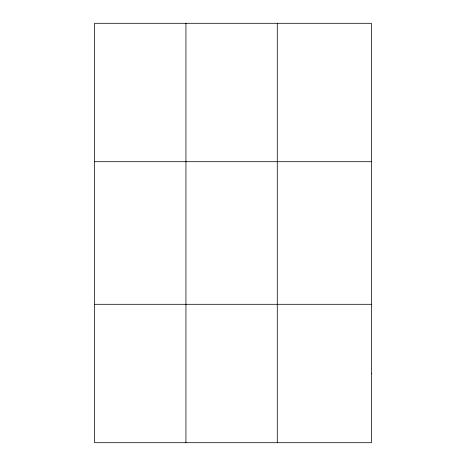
<?xml version="1.0" encoding="UTF-8"?>
<svg xmlns="http://www.w3.org/2000/svg" width="466" height="466" viewBox="0 0 466 466"><rect width="100%" height="100%" fill="white"/><g stroke="black" fill="none" stroke-linecap="round" stroke-linejoin="round"><path stroke-width="0.7" d="M185.94 442.7L185.94 23.3M277.287 442.7L277.287 23.3M94.598 161.702L371.402 161.702M94.598 304.298L371.402 304.298M371.402 373.499L371.402 442.7L94.598 442.7L94.598 23.3L371.402 23.3L371.402 373.499"/></g></svg>
